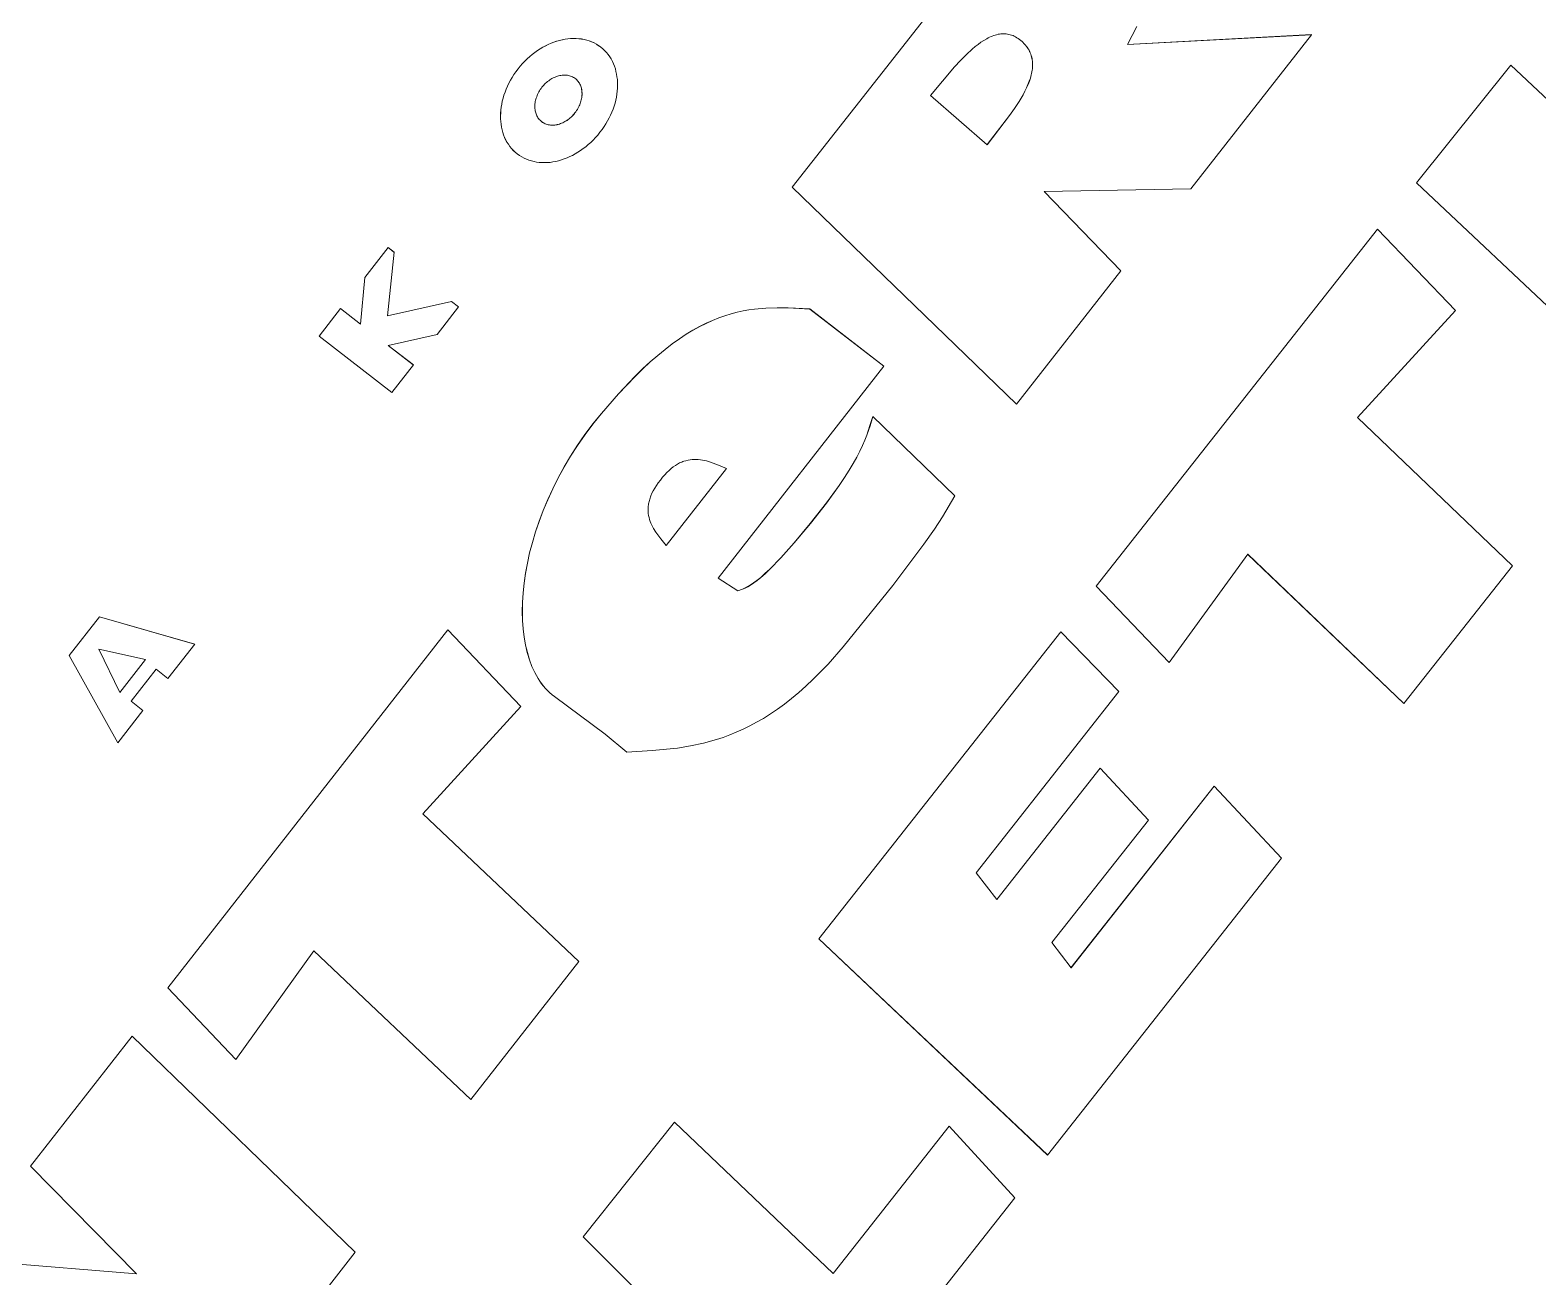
# Model space of a CAD drawing. Header units: millimetres. Extents: x -229914 to 856942, y -268655 to 87212.
# Drawn here: x -134822.1 to -134687.6, y 19957.9 to 20069.2 of the extents above; entities that cross this region are included whole.
import ezdxf

# ---------------------------------------------------------------- set-up
doc = ezdxf.new("R2010")
doc.units = ezdxf.units.MM

# ---------------------------------------------------------------- blocks, each defined once
blk = doc.blocks.new('Т912NEW')
at = {"color": 7, "linetype": 'Continuous', "lineweight": 15}
for p, q in [((4442.36, 931.59), (4442.43, 945.06)), ((4442.37, 931.59), (4442.43, 945.06)), ((4442.43, 945.06), (4442.43, 945.06)), ((4470.07, 942.76), (4442.43, 945.06)), ((4426.79, 936.1), (4414.51, 925.19)), ((4426.8, 936.1), (4414.51, 925.18)), ((4426.8, 936.1), (4426.79, 936.1)), ((4426.95, 918.64), (4426.8, 936.1)), ((4442.36, 931.59), (4470.13, 929.3)), ((4442.37, 931.59), (4442.36, 931.59)), ((4442.37, 931.59), (4470.13, 929.3)), ((4414.51, 925.18), (4414.16, 926.96)), ((4442.42, 885.64), (4442.21, 926.2)), ((4442.22, 926.2), (4442.21, 926.2)), ((4442.43, 885.64), (4442.22, 926.2)), ((4442.22, 926.2), (4452.18, 924.86)), ((4399.02, 896.6), (4398.85, 924.96)), ((4399.03, 896.6), (4398.85, 924.96)), ((4452.18, 924.86), (4451.28, 911.94)), ((4405.25, 919.04), (4405.16, 918.97)), ((4405.35, 919.12), (4405.25, 919.04)), ((4405.45, 919.18), (4405.35, 919.12)), ((4405.56, 919.25), (4405.45, 919.18)), ((4405.67, 919.3), (4405.56, 919.25)), ((4405.78, 919.35), (4405.67, 919.3)), ((4405.89, 919.4), (4405.78, 919.35)), ((4406.02, 919.44), (4405.89, 919.4)), ((4406.14, 919.47), (4406.02, 919.44)), ((4406.27, 919.5), (4406.14, 919.47)), ((4406.4, 919.51), (4406.27, 919.5)), ((4406.54, 919.53), (4406.4, 919.51)), ((4406.69, 919.54), (4406.54, 919.53)), ((4406.98, 919.53), (4406.68, 919.54)), ((4406.99, 919.53), (4406.69, 919.54)), ((4407.28, 919.49), (4406.98, 919.53)), ((4406.99, 919.53), (4406.98, 919.53)), ((4407.29, 919.49), (4406.99, 919.53)), ((4407.42, 919.47), (4407.28, 919.49)), ((4407.29, 919.49), (4407.28, 919.49)), ((4407.43, 919.47), (4407.29, 919.49)), ((4407.56, 919.44), (4407.42, 919.47)), ((4407.43, 919.47), (4407.42, 919.47)), ((4407.57, 919.44), (4407.43, 919.47)), ((4407.69, 919.4), (4407.56, 919.44)), ((4407.57, 919.44), (4407.56, 919.44)), ((4407.7, 919.4), (4407.57, 919.44)), ((4407.82, 919.36), (4407.69, 919.4)), ((4407.7, 919.4), (4407.69, 919.4)), ((4407.83, 919.36), (4407.7, 919.4)), ((4407.95, 919.31), (4407.82, 919.36)), ((4407.83, 919.36), (4407.82, 919.36)), ((4407.96, 919.31), (4407.83, 919.36)), ((4408.07, 919.25), (4407.95, 919.31)), ((4407.96, 919.31), (4407.95, 919.31)), ((4408.08, 919.25), (4407.96, 919.31)), ((4408.19, 919.19), (4408.07, 919.25)), ((4408.08, 919.25), (4408.07, 919.25)), ((4408.19, 919.19), (4408.08, 919.25)), ((4408.3, 919.13), (4408.19, 919.19)), ((4408.3, 919.13), (4408.19, 919.19)), ((4408.19, 919.19), (4408.19, 919.19)), ((4408.41, 919.06), (4408.3, 919.13)), ((4408.41, 919.06), (4408.3, 919.13)), ((4408.3, 919.13), (4408.3, 919.13)), ((4408.52, 918.98), (4408.41, 919.06)), ((4408.51, 918.98), (4408.41, 919.06)), ((4408.41, 919.06), (4408.41, 919.06)), ((4404.36, 917.77), (4404.25, 917.49)), ((4404.41, 917.9), (4404.36, 917.77)), ((4404.47, 918.03), (4404.41, 917.9)), ((4404.54, 918.15), (4404.47, 918.03)), ((4404.6, 918.26), (4404.54, 918.15)), ((4404.67, 918.38), (4404.6, 918.26)), ((4404.75, 918.49), (4404.67, 918.38)), ((4404.82, 918.59), (4404.75, 918.49)), ((4404.9, 918.7), (4404.82, 918.59)), ((4404.98, 918.79), (4404.9, 918.7)), ((4405.07, 918.88), (4404.98, 918.79)), ((4405.16, 918.97), (4405.07, 918.88)), ((4408.61, 918.9), (4408.51, 918.98)), ((4408.52, 918.98), (4408.51, 918.98)), ((4408.62, 918.9), (4408.52, 918.98)), ((4408.71, 918.82), (4408.61, 918.9)), ((4408.62, 918.9), (4408.61, 918.9)), ((4408.71, 918.82), (4408.62, 918.9)), ((4408.8, 918.73), (4408.71, 918.82)), ((4408.8, 918.73), (4408.71, 918.82)), ((4408.71, 918.82), (4408.71, 918.82)), ((4408.89, 918.63), (4408.8, 918.73)), ((4408.89, 918.63), (4408.8, 918.73)), ((4408.8, 918.73), (4408.8, 918.73)), ((4408.98, 918.53), (4408.89, 918.63)), ((4408.97, 918.53), (4408.89, 918.63)), ((4408.89, 918.63), (4408.89, 918.63)), ((4409.05, 918.43), (4408.97, 918.53)), ((4408.98, 918.53), (4408.97, 918.53)), ((4409.06, 918.43), (4408.98, 918.53)), ((4409.13, 918.32), (4409.05, 918.43)), ((4409.06, 918.43), (4409.05, 918.43)), ((4409.14, 918.32), (4409.06, 918.43)), ((4409.21, 918.21), (4409.13, 918.32)), ((4409.14, 918.32), (4409.13, 918.32)), ((4409.21, 918.21), (4409.14, 918.32)), ((4409.28, 918.09), (4409.21, 918.21)), ((4409.28, 918.09), (4409.21, 918.21)), ((4409.21, 918.21), (4409.21, 918.21)), ((4409.35, 917.97), (4409.28, 918.09)), ((4409.35, 917.97), (4409.28, 918.09)), ((4409.28, 918.09), (4409.28, 918.09)), ((4409.42, 917.84), (4409.35, 917.97)), ((4409.41, 917.84), (4409.35, 917.97)), ((4409.35, 917.97), (4409.35, 917.97)), ((4409.47, 917.71), (4409.41, 917.84)), ((4409.42, 917.84), (4409.41, 917.84)), ((4409.48, 917.71), (4409.42, 917.84)), ((4409.59, 917.44), (4409.47, 917.71)), ((4409.48, 917.71), (4409.47, 917.71)), ((4409.59, 917.44), (4409.48, 917.71)), ((4416.87, 910.3), (4426.95, 918.64)), ((4403.99, 916.57), (4403.92, 916.24)), ((4404.07, 916.89), (4403.99, 916.57)), ((4404.15, 917.2), (4404.07, 916.89)), ((4404.25, 917.49), (4404.15, 917.2)), ((4409.7, 917.16), (4409.59, 917.44)), ((4409.69, 917.16), (4409.59, 917.44)), ((4409.59, 917.44), (4409.59, 917.44)), ((4409.78, 916.86), (4409.69, 917.16)), ((4409.7, 917.16), (4409.69, 917.16)), ((4409.79, 916.86), (4409.7, 917.16)), ((4409.87, 916.54), (4409.78, 916.86)), ((4409.79, 916.86), (4409.78, 916.86)), ((4409.87, 916.54), (4409.79, 916.86)), ((4409.94, 916.22), (4409.87, 916.54)), ((4409.94, 916.22), (4409.87, 916.54)), ((4409.87, 916.54), (4409.87, 916.54)), ((4403.82, 915.53), (4403.73, 914.79)), ((4403.92, 916.24), (4403.82, 915.53)), ((4410.01, 915.88), (4409.94, 916.22)), ((4410, 915.88), (4409.94, 916.22)), ((4409.94, 916.22), (4409.94, 916.22)), ((4410.1, 915.18), (4410, 915.88)), ((4410.01, 915.88), (4410, 915.88)), ((4410.11, 915.18), (4410.01, 915.88)), ((4410.17, 914.44), (4410.1, 915.18)), ((4410.11, 915.18), (4410.1, 915.18)), ((4410.18, 914.44), (4410.11, 915.18)), ((4403.59, 910.68), (4403.68, 914.01)), ((4403.73, 914.79), (4403.68, 914.01)), ((4410.22, 913.67), (4410.17, 914.44)), ((4410.18, 914.44), (4410.17, 914.44)), ((4410.23, 913.67), (4410.18, 914.44)), ((4410.27, 910.4), (4410.22, 913.67)), ((4410.23, 913.67), (4410.22, 913.67)), ((4410.28, 910.39), (4410.23, 913.67)), ((4451.28, 911.94), (4470.36, 910.19)), ((4403.59, 910.68), (4410.28, 910.39)), ((4426.62, 909.02), (4416.87, 910.3)), ((4470.36, 910.19), (4470.44, 894.55)), ((4426.75, 893.92), (4426.62, 909.02)), ((4399.02, 896.6), (4426.74, 893.92)), ((4399.03, 896.6), (4399.02, 896.6)), ((4399.03, 896.6), (4426.75, 893.92)), ((4470.44, 894.55), (4451.22, 896.3)), ((4451.77, 884.38), (4451.22, 896.3)), ((4470.44, 894.55), (4451.22, 896.29)), ((4375.49, 894.8), (4375.3, 894.64)), ((4375.5, 894.8), (4375.31, 894.64)), ((4375.68, 894.95), (4375.49, 894.8)), ((4375.5, 894.8), (4375.49, 894.8)), ((4375.69, 894.95), (4375.5, 894.8)), ((4375.88, 895.09), (4375.68, 894.95)), ((4375.69, 894.95), (4375.68, 894.95)), ((4375.89, 895.09), (4375.69, 894.95)), ((4376.08, 895.22), (4375.88, 895.09)), ((4375.89, 895.09), (4375.88, 895.09)), ((4376.09, 895.22), (4375.89, 895.09)), ((4376.29, 895.32), (4376.08, 895.22)), ((4376.09, 895.22), (4376.08, 895.22)), ((4376.3, 895.32), (4376.09, 895.22)), ((4376.51, 895.42), (4376.29, 895.32)), ((4376.3, 895.32), (4376.29, 895.32)), ((4376.51, 895.42), (4376.3, 895.32)), ((4376.73, 895.51), (4376.51, 895.42)), ((4376.73, 895.51), (4376.51, 895.42)), ((4376.51, 895.42), (4376.51, 895.42)), ((4376.95, 895.58), (4376.73, 895.51)), ((4376.96, 895.58), (4376.73, 895.51)), ((4376.73, 895.51), (4376.73, 895.51)), ((4377.18, 895.64), (4376.95, 895.58)), ((4376.96, 895.58), (4376.95, 895.58)), ((4377.18, 895.64), (4376.96, 895.58)), ((4377.41, 895.68), (4377.18, 895.64)), ((4377.41, 895.68), (4377.18, 895.64)), ((4377.18, 895.64), (4377.18, 895.64)), ((4377.64, 895.7), (4377.41, 895.68)), ((4377.65, 895.7), (4377.41, 895.68)), ((4377.41, 895.68), (4377.41, 895.68)), ((4377.88, 895.71), (4377.64, 895.7)), ((4377.65, 895.7), (4377.64, 895.7)), ((4377.89, 895.71), (4377.65, 895.7)), ((4377.89, 895.71), (4377.88, 895.71)), ((4377.89, 895.71), (4378.12, 895.71)), ((4378.36, 895.69), (4378.12, 895.71)), ((4378.59, 895.66), (4378.36, 895.69)), ((4378.82, 895.61), (4378.59, 895.66)), ((4379.04, 895.54), (4378.82, 895.61)), ((4379.26, 895.47), (4379.04, 895.54)), ((4379.48, 895.37), (4379.26, 895.47)), ((4379.69, 895.26), (4379.48, 895.37)), ((4379.9, 895.15), (4379.69, 895.26)), ((4380.1, 895.02), (4379.9, 895.15)), ((4380.29, 894.87), (4380.1, 895.02)), ((4380.48, 894.72), (4380.29, 894.87)), ((4374.33, 893.46), (4374.2, 893.23)), ((4374.34, 893.46), (4374.2, 893.23)), ((4374.47, 893.68), (4374.33, 893.46)), ((4374.34, 893.46), (4374.33, 893.46)), ((4374.48, 893.68), (4374.34, 893.46)), ((4374.63, 893.9), (4374.47, 893.68)), ((4374.48, 893.68), (4374.47, 893.68)), ((4374.63, 893.9), (4374.48, 893.68)), ((4374.78, 894.1), (4374.63, 893.9)), ((4374.79, 894.1), (4374.63, 893.9)), ((4374.63, 893.9), (4374.63, 893.9)), ((4374.95, 894.29), (4374.78, 894.1)), ((4374.79, 894.1), (4374.78, 894.1)), ((4374.96, 894.29), (4374.79, 894.1)), ((4375.12, 894.47), (4374.95, 894.29)), ((4374.96, 894.29), (4374.95, 894.29)), ((4375.13, 894.47), (4374.96, 894.29)), ((4375.3, 894.64), (4375.12, 894.47)), ((4375.13, 894.47), (4375.12, 894.47)), ((4375.31, 894.64), (4375.13, 894.47)), ((4375.31, 894.64), (4375.3, 894.64)), ((4380.66, 894.55), (4380.48, 894.72)), ((4380.84, 894.38), (4380.66, 894.55)), ((4381.01, 894.19), (4380.84, 894.38)), ((4381.17, 893.99), (4381.01, 894.19)), ((4381.33, 893.78), (4381.17, 893.99)), ((4381.47, 893.57), (4381.33, 893.78)), ((4381.61, 893.34), (4381.47, 893.57)), ((4426.75, 893.92), (4426.74, 893.92)), ((4470.44, 894.55), (4470.44, 894.55)), ((4373.74, 892.23), (4373.65, 891.96)), ((4373.75, 892.23), (4373.66, 891.96)), ((4373.84, 892.49), (4373.74, 892.23)), ((4373.75, 892.23), (4373.74, 892.23)), ((4373.85, 892.49), (4373.75, 892.23)), ((4373.95, 892.75), (4373.84, 892.49)), ((4373.85, 892.49), (4373.84, 892.49)), ((4373.96, 892.75), (4373.85, 892.49)), ((4374.07, 892.99), (4373.95, 892.75)), ((4373.96, 892.75), (4373.95, 892.75)), ((4374.07, 892.99), (4373.96, 892.75)), ((4374.2, 893.23), (4374.07, 892.99)), ((4374.2, 893.23), (4374.07, 892.99)), ((4374.07, 892.99), (4374.07, 892.99)), ((4374.2, 893.23), (4374.2, 893.23)), ((4377.75, 892.1), (4377.66, 892.09)), ((4377.94, 892.11), (4377.75, 892.1)), ((4378.04, 892.1), (4377.94, 892.11)), ((4378.03, 892.1), (4377.94, 892.11)), ((4378.13, 892.09), (4378.03, 892.1)), ((4378.04, 892.1), (4378.03, 892.1)), ((4378.13, 892.09), (4378.04, 892.1)), ((4381.75, 893.1), (4381.61, 893.34)), ((4381.87, 892.86), (4381.75, 893.1)), ((4381.98, 892.61), (4381.87, 892.86)), ((4382.09, 892.35), (4381.98, 892.61)), ((4382.18, 892.08), (4382.09, 892.35)), ((4373.39, 890.82), (4373.35, 890.52)), ((4373.4, 890.82), (4373.36, 890.52)), ((4373.44, 891.11), (4373.39, 890.82)), ((4373.4, 890.82), (4373.39, 890.82)), ((4373.45, 891.11), (4373.4, 890.82)), ((4373.5, 891.4), (4373.44, 891.11)), ((4373.45, 891.11), (4373.44, 891.11)), ((4373.51, 891.4), (4373.45, 891.11)), ((4373.57, 891.68), (4373.5, 891.4)), ((4373.51, 891.4), (4373.5, 891.4)), ((4373.58, 891.68), (4373.51, 891.4)), ((4373.65, 891.96), (4373.57, 891.68)), ((4373.58, 891.68), (4373.57, 891.68)), ((4373.66, 891.96), (4373.58, 891.68)), ((4373.66, 891.96), (4373.65, 891.96)), ((4376.22, 890.81), (4376.18, 890.7)), ((4376.26, 890.91), (4376.22, 890.81)), ((4376.31, 891.01), (4376.26, 890.91)), ((4376.36, 891.1), (4376.31, 891.01)), ((4376.42, 891.2), (4376.36, 891.1)), ((4376.47, 891.29), (4376.42, 891.2)), ((4376.53, 891.37), (4376.47, 891.29)), ((4376.6, 891.46), (4376.53, 891.37)), ((4376.67, 891.53), (4376.6, 891.46)), ((4376.74, 891.61), (4376.67, 891.53)), ((4376.81, 891.68), (4376.74, 891.61)), ((4376.88, 891.74), (4376.81, 891.68)), ((4376.96, 891.8), (4376.88, 891.74)), ((4377.04, 891.86), (4376.96, 891.8)), ((4377.12, 891.91), (4377.04, 891.86)), ((4377.21, 891.95), (4377.12, 891.91)), ((4377.29, 891.99), (4377.21, 891.95)), ((4377.38, 892.02), (4377.29, 891.99)), ((4377.47, 892.05), (4377.38, 892.02)), ((4377.56, 892.08), (4377.47, 892.05)), ((4377.66, 892.09), (4377.56, 892.08)), ((4378.22, 892.07), (4378.13, 892.09)), ((4378.22, 892.07), (4378.13, 892.09)), ((4378.13, 892.09), (4378.13, 892.09)), ((4378.32, 892.04), (4378.22, 892.07)), ((4378.31, 892.04), (4378.22, 892.07)), ((4378.22, 892.07), (4378.22, 892.07)), ((4378.4, 892.01), (4378.31, 892.04)), ((4378.32, 892.04), (4378.31, 892.04)), ((4378.4, 892.01), (4378.32, 892.04)), ((4378.49, 891.97), (4378.4, 892.01)), ((4378.48, 891.97), (4378.4, 892.01)), ((4378.4, 892.01), (4378.4, 892.01)), ((4378.57, 891.93), (4378.48, 891.97)), ((4378.49, 891.97), (4378.48, 891.97)), ((4378.58, 891.93), (4378.49, 891.97)), ((4378.65, 891.88), (4378.57, 891.93)), ((4378.58, 891.93), (4378.57, 891.93)), ((4378.66, 891.88), (4378.58, 891.93)), ((4378.73, 891.82), (4378.65, 891.88)), ((4378.66, 891.88), (4378.65, 891.88)), ((4378.74, 891.82), (4378.66, 891.88)), ((4378.81, 891.77), (4378.73, 891.82)), ((4378.74, 891.82), (4378.73, 891.82)), ((4378.82, 891.77), (4378.74, 891.82)), ((4378.89, 891.71), (4378.81, 891.77)), ((4378.82, 891.77), (4378.81, 891.77)), ((4378.9, 891.71), (4378.82, 891.77)), ((4378.96, 891.64), (4378.89, 891.71)), ((4378.9, 891.71), (4378.89, 891.71)), ((4378.97, 891.64), (4378.9, 891.71)), ((4379.03, 891.57), (4378.96, 891.64)), ((4378.97, 891.64), (4378.96, 891.64)), ((4379.04, 891.57), (4378.97, 891.64)), ((4379.1, 891.49), (4379.03, 891.57)), ((4379.04, 891.57), (4379.03, 891.57)), ((4379.11, 891.49), (4379.04, 891.57)), ((4379.17, 891.41), (4379.1, 891.49)), ((4379.11, 891.49), (4379.1, 891.49)), ((4379.17, 891.41), (4379.11, 891.49)), ((4379.24, 891.33), (4379.17, 891.41)), ((4379.23, 891.33), (4379.17, 891.41)), ((4379.17, 891.41), (4379.17, 891.41)), ((4379.29, 891.24), (4379.23, 891.33)), ((4379.24, 891.33), (4379.23, 891.33)), ((4379.3, 891.24), (4379.24, 891.33)), ((4379.35, 891.15), (4379.29, 891.24)), ((4379.3, 891.24), (4379.29, 891.24)), ((4379.35, 891.15), (4379.3, 891.24)), ((4379.41, 891.05), (4379.35, 891.15)), ((4379.4, 891.05), (4379.35, 891.15)), ((4379.35, 891.15), (4379.35, 891.15)), ((4379.45, 890.96), (4379.4, 891.05)), ((4379.41, 891.05), (4379.4, 891.05)), ((4379.45, 890.96), (4379.41, 891.05)), ((4379.5, 890.85), (4379.45, 890.96)), ((4379.49, 890.85), (4379.45, 890.96)), ((4379.45, 890.96), (4379.45, 890.96)), ((4379.54, 890.75), (4379.49, 890.85)), ((4379.5, 890.85), (4379.49, 890.85)), ((4379.54, 890.75), (4379.5, 890.85)), ((4382.27, 891.81), (4382.18, 892.08)), ((4382.34, 891.53), (4382.27, 891.81)), ((4382.41, 891.25), (4382.34, 891.53)), ((4382.46, 890.95), (4382.41, 891.25)), ((4382.5, 890.65), (4382.46, 890.95)), ((4373.33, 890.22), (4373.31, 889.91)), ((4373.31, 889.91), (4373.31, 889.6)), ((4373.32, 889.91), (4373.31, 889.6)), ((4373.32, 889.91), (4373.31, 889.91)), ((4373.31, 889.6), (4373.32, 889.29)), ((4373.31, 889.6), (4373.32, 889.29)), ((4373.31, 889.6), (4373.31, 889.6)), ((4373.33, 890.22), (4373.32, 889.91)), ((4373.35, 890.52), (4373.33, 890.22)), ((4373.36, 890.52), (4373.33, 890.22)), ((4373.33, 890.22), (4373.33, 890.22)), ((4373.36, 890.52), (4373.35, 890.52)), ((4376.01, 889.89), (4376, 889.77)), ((4376, 889.77), (4376, 889.64)), ((4376, 889.64), (4376.01, 889.52)), ((4376.02, 890.01), (4376.01, 889.89)), ((4376.01, 889.52), (4376.01, 889.39)), ((4376.04, 890.13), (4376.02, 890.01)), ((4376.06, 890.25), (4376.04, 890.13)), ((4376.08, 890.37), (4376.06, 890.25)), ((4376.11, 890.48), (4376.08, 890.37)), ((4376.14, 890.59), (4376.11, 890.48)), ((4376.18, 890.7), (4376.14, 890.59)), ((4379.58, 890.64), (4379.54, 890.75)), ((4379.57, 890.64), (4379.54, 890.75)), ((4379.54, 890.75), (4379.54, 890.75)), ((4379.61, 890.53), (4379.57, 890.64)), ((4379.58, 890.64), (4379.57, 890.64)), ((4379.62, 890.53), (4379.58, 890.64)), ((4379.64, 890.42), (4379.61, 890.53)), ((4379.62, 890.53), (4379.61, 890.53)), ((4379.65, 890.42), (4379.62, 890.53)), ((4379.67, 890.3), (4379.64, 890.42)), ((4379.65, 890.42), (4379.64, 890.42)), ((4379.67, 890.3), (4379.65, 890.42)), ((4379.69, 890.18), (4379.67, 890.3)), ((4379.69, 890.18), (4379.67, 890.3)), ((4379.67, 890.3), (4379.67, 890.3)), ((4379.71, 890.07), (4379.69, 890.18)), ((4379.71, 890.07), (4379.69, 890.18)), ((4379.69, 890.18), (4379.69, 890.18)), ((4379.72, 889.94), (4379.71, 890.07)), ((4379.72, 889.94), (4379.71, 890.07)), ((4379.71, 890.07), (4379.71, 890.07)), ((4379.71, 889.32), (4379.72, 889.45)), ((4379.73, 889.82), (4379.72, 889.94)), ((4379.73, 889.82), (4379.72, 889.94)), ((4379.72, 889.94), (4379.72, 889.94)), ((4379.72, 889.45), (4379.73, 889.57)), ((4379.72, 889.32), (4379.73, 889.45)), ((4379.73, 889.45), (4379.72, 889.45)), ((4379.74, 889.69), (4379.73, 889.82)), ((4379.73, 889.69), (4379.73, 889.82)), ((4379.73, 889.82), (4379.73, 889.82)), ((4379.73, 889.57), (4379.73, 889.69)), ((4379.74, 889.69), (4379.73, 889.69)), ((4379.73, 889.45), (4379.74, 889.57)), ((4379.74, 889.57), (4379.73, 889.57)), ((4379.74, 889.57), (4379.74, 889.69)), ((4382.54, 890.36), (4382.5, 890.65)), ((4382.56, 890.04), (4382.54, 890.36)), ((4382.55, 889.12), (4382.56, 889.42)), ((4382.56, 889.73), (4382.56, 890.04)), ((4382.56, 889.42), (4382.56, 889.73)), ((4373.32, 889.29), (4373.34, 888.98)), ((4373.32, 889.29), (4373.34, 888.98)), ((4373.32, 889.29), (4373.32, 889.29)), ((4373.34, 888.98), (4373.37, 888.68)), ((4373.34, 888.98), (4373.37, 888.68)), ((4373.34, 888.98), (4373.34, 888.98)), ((4373.37, 888.68), (4373.41, 888.39)), ((4373.37, 888.68), (4373.42, 888.39)), ((4373.37, 888.68), (4373.37, 888.68)), ((4373.41, 888.39), (4373.47, 888.09)), ((4373.42, 888.39), (4373.41, 888.39)), ((4373.42, 888.39), (4373.47, 888.09)), ((4373.47, 888.09), (4373.53, 887.81)), ((4373.47, 888.09), (4373.54, 887.81)), ((4373.47, 888.09), (4373.47, 888.09)), ((4376.01, 889.39), (4376.03, 889.27)), ((4376.03, 889.27), (4376.05, 889.15)), ((4376.05, 889.15), (4376.07, 889.03)), ((4376.07, 889.03), (4376.09, 888.91)), ((4376.09, 888.91), (4376.12, 888.8)), ((4376.12, 888.8), (4376.16, 888.7)), ((4376.16, 888.7), (4376.2, 888.58)), ((4376.2, 888.58), (4376.24, 888.48)), ((4376.24, 888.48), (4376.28, 888.38)), ((4376.28, 888.38), (4376.33, 888.28)), ((4376.33, 888.28), (4376.39, 888.19)), ((4376.39, 888.19), (4376.44, 888.09)), ((4376.44, 888.09), (4376.5, 888.01)), ((4379.26, 888.05), (4379.32, 888.14)), ((4379.27, 888.05), (4379.32, 888.14)), ((4379.32, 888.14), (4379.38, 888.23)), ((4379.32, 888.14), (4379.37, 888.23)), ((4379.32, 888.14), (4379.32, 888.14)), ((4379.37, 888.23), (4379.42, 888.33)), ((4379.38, 888.23), (4379.37, 888.23)), ((4379.38, 888.23), (4379.43, 888.33)), ((4379.42, 888.33), (4379.47, 888.43)), ((4379.43, 888.33), (4379.42, 888.33)), ((4379.43, 888.33), (4379.48, 888.43)), ((4379.47, 888.43), (4379.51, 888.53)), ((4379.48, 888.43), (4379.47, 888.43)), ((4379.48, 888.43), (4379.52, 888.53)), ((4379.51, 888.53), (4379.56, 888.64)), ((4379.52, 888.53), (4379.51, 888.53)), ((4379.52, 888.53), (4379.56, 888.64)), ((4379.56, 888.64), (4379.6, 888.74)), ((4379.56, 888.64), (4379.59, 888.74)), ((4379.56, 888.64), (4379.56, 888.64)), ((4379.59, 888.74), (4379.62, 888.85)), ((4379.6, 888.74), (4379.59, 888.74)), ((4379.6, 888.74), (4379.63, 888.85)), ((4379.62, 888.85), (4379.65, 888.97)), ((4379.63, 888.85), (4379.62, 888.85)), ((4379.63, 888.85), (4379.66, 888.97)), ((4379.65, 888.97), (4379.68, 889.09)), ((4379.66, 888.97), (4379.65, 888.97)), ((4379.66, 888.97), (4379.68, 889.09)), ((4379.68, 889.09), (4379.7, 889.2)), ((4379.68, 889.09), (4379.7, 889.2)), ((4379.68, 889.09), (4379.68, 889.09)), ((4379.7, 889.2), (4379.72, 889.32)), ((4379.7, 889.2), (4379.71, 889.32)), ((4379.7, 889.2), (4379.7, 889.2)), ((4379.72, 889.32), (4379.71, 889.32)), ((4382.37, 887.93), (4382.43, 888.22)), ((4382.43, 888.22), (4382.48, 888.52)), ((4382.48, 888.52), (4382.52, 888.82)), ((4382.52, 888.82), (4382.55, 889.12)), ((4407.02, 889.06), (4405.44, 887.94)), ((4407.03, 889.06), (4405.45, 887.94)), ((4415.37, 889.18), (4407.02, 889.06)), ((4407.03, 889.06), (4407.02, 889.06)), ((4415.38, 889.18), (4407.03, 889.06)), ((4415.38, 889.18), (4415.37, 889.18)), ((4415.59, 865.17), (4415.38, 889.18)), ((4373.53, 887.81), (4373.61, 887.53)), ((4373.54, 887.81), (4373.53, 887.81)), ((4373.54, 887.81), (4373.61, 887.53)), ((4373.61, 887.53), (4373.69, 887.26)), ((4373.61, 887.53), (4373.7, 887.26)), ((4373.61, 887.53), (4373.61, 887.53)), ((4373.69, 887.26), (4373.79, 886.99)), ((4373.7, 887.26), (4373.69, 887.26)), ((4373.7, 887.26), (4373.79, 886.99)), ((4373.79, 886.99), (4373.89, 886.73)), ((4373.79, 886.99), (4373.9, 886.73)), ((4373.79, 886.99), (4373.79, 886.99)), ((4373.89, 886.73), (4374, 886.47)), ((4373.9, 886.73), (4373.89, 886.73)), ((4373.9, 886.73), (4374.01, 886.47)), ((4376.5, 888.01), (4376.56, 887.92)), ((4376.56, 887.92), (4376.63, 887.84)), ((4376.63, 887.84), (4376.7, 887.77)), ((4376.7, 887.77), (4376.77, 887.7)), ((4376.77, 887.7), (4376.84, 887.63)), ((4376.84, 887.63), (4376.92, 887.57)), ((4376.92, 887.57), (4377, 887.51)), ((4377, 887.51), (4377.08, 887.46)), ((4377.08, 887.46), (4377.16, 887.41)), ((4377.16, 887.41), (4377.25, 887.37)), ((4377.25, 887.37), (4377.33, 887.33)), ((4377.33, 887.33), (4377.42, 887.3)), ((4377.42, 887.3), (4377.51, 887.27)), ((4377.51, 887.27), (4377.61, 887.25)), ((4377.61, 887.25), (4377.7, 887.24)), ((4377.7, 887.24), (4377.79, 887.23)), ((4377.79, 887.23), (4377.89, 887.23)), ((4377.89, 887.23), (4377.99, 887.23)), ((4377.89, 887.23), (4377.98, 887.23)), ((4377.98, 887.23), (4378.08, 887.24)), ((4377.99, 887.23), (4377.98, 887.23)), ((4377.99, 887.23), (4378.08, 887.24)), ((4378.08, 887.24), (4378.17, 887.26)), ((4378.08, 887.24), (4378.17, 887.26)), ((4378.08, 887.24), (4378.08, 887.24)), ((4378.17, 887.26), (4378.27, 887.28)), ((4378.17, 887.26), (4378.26, 887.28)), ((4378.17, 887.26), (4378.17, 887.26)), ((4378.26, 887.28), (4378.35, 887.31)), ((4378.27, 887.28), (4378.26, 887.28)), ((4378.27, 887.28), (4378.36, 887.31)), ((4378.35, 887.31), (4378.44, 887.35)), ((4378.36, 887.31), (4378.35, 887.31)), ((4378.36, 887.31), (4378.44, 887.35)), ((4378.44, 887.35), (4378.53, 887.38)), ((4378.44, 887.35), (4378.52, 887.38)), ((4378.44, 887.35), (4378.44, 887.35)), ((4378.52, 887.38), (4378.61, 887.43)), ((4378.53, 887.38), (4378.52, 887.38)), ((4378.53, 887.38), (4378.62, 887.43)), ((4378.61, 887.43), (4378.69, 887.48)), ((4378.62, 887.43), (4378.61, 887.43)), ((4378.62, 887.43), (4378.7, 887.48)), ((4378.69, 887.48), (4378.77, 887.54)), ((4378.7, 887.48), (4378.69, 887.48)), ((4378.7, 887.48), (4378.78, 887.54)), ((4378.77, 887.54), (4378.85, 887.6)), ((4378.78, 887.54), (4378.77, 887.54)), ((4378.78, 887.54), (4378.86, 887.6)), ((4378.85, 887.6), (4378.92, 887.66)), ((4378.86, 887.6), (4378.85, 887.6)), ((4378.86, 887.6), (4378.93, 887.66)), ((4378.92, 887.66), (4379, 887.73)), ((4378.93, 887.66), (4378.92, 887.66)), ((4378.93, 887.66), (4379, 887.73)), ((4379, 887.73), (4379.07, 887.8)), ((4379, 887.73), (4379.07, 887.8)), ((4379, 887.73), (4379, 887.73)), ((4379.07, 887.8), (4379.14, 887.88)), ((4379.07, 887.8), (4379.13, 887.88)), ((4379.07, 887.8), (4379.07, 887.8)), ((4379.13, 887.88), (4379.2, 887.96)), ((4379.14, 887.88), (4379.13, 887.88)), ((4379.14, 887.88), (4379.2, 887.96)), ((4379.2, 887.96), (4379.27, 888.05)), ((4379.2, 887.96), (4379.26, 888.05)), ((4379.2, 887.96), (4379.2, 887.96)), ((4379.27, 888.05), (4379.26, 888.05)), ((4381.92, 886.59), (4382.03, 886.85)), ((4382.03, 886.85), (4382.13, 887.11)), ((4382.13, 887.11), (4382.22, 887.38)), ((4382.22, 887.38), (4382.3, 887.66)), ((4382.3, 887.66), (4382.37, 887.93)), ((4404.67, 887.33), (4403.91, 886.69)), ((4404.67, 887.33), (4403.92, 886.69)), ((4405.44, 887.94), (4404.67, 887.33)), ((4405.45, 887.94), (4404.67, 887.33)), ((4404.67, 887.33), (4404.67, 887.33)), ((4405.45, 887.94), (4405.44, 887.94)), ((4374, 886.47), (4374.13, 886.24)), ((4374.01, 886.47), (4374, 886.47)), ((4374.01, 886.47), (4374.13, 886.24)), ((4374.13, 886.24), (4374.26, 886)), ((4374.13, 886.24), (4374.26, 886)), ((4374.13, 886.24), (4374.13, 886.24)), ((4374.26, 886), (4374.4, 885.77)), ((4374.26, 886), (4374.4, 885.77)), ((4374.26, 886), (4374.26, 886)), ((4374.4, 885.77), (4374.54, 885.56)), ((4374.4, 885.77), (4374.55, 885.56)), ((4374.4, 885.77), (4374.4, 885.77)), ((4374.54, 885.56), (4374.7, 885.35)), ((4374.55, 885.56), (4374.54, 885.56)), ((4374.55, 885.56), (4374.71, 885.35)), ((4381.09, 885.24), (4381.25, 885.44)), ((4381.25, 885.44), (4381.4, 885.66)), ((4381.4, 885.66), (4381.54, 885.88)), ((4381.54, 885.88), (4381.68, 886.11)), ((4381.68, 886.11), (4381.8, 886.35)), ((4381.8, 886.35), (4381.92, 886.59)), ((4402.82, 885.61), (4402.47, 885.22)), ((4402.82, 885.61), (4402.47, 885.22)), ((4403.17, 885.99), (4402.82, 885.61)), ((4403.18, 885.99), (4402.82, 885.61)), ((4402.82, 885.61), (4402.82, 885.61)), ((4403.91, 886.69), (4403.17, 885.99)), ((4403.18, 885.99), (4403.17, 885.99)), ((4403.92, 886.69), (4403.18, 885.99)), ((4403.92, 886.69), (4403.91, 886.69)), ((4451.76, 884.38), (4442.42, 885.64)), ((4442.43, 885.64), (4442.42, 885.64)), ((4451.77, 884.38), (4442.43, 885.64)), ((4374.7, 885.35), (4374.86, 885.15)), ((4374.71, 885.35), (4374.7, 885.35)), ((4374.71, 885.35), (4374.87, 885.15)), ((4374.86, 885.15), (4375.03, 884.96)), ((4374.87, 885.15), (4374.86, 885.15)), ((4374.87, 885.15), (4375.04, 884.96)), ((4375.03, 884.96), (4375.21, 884.79)), ((4375.04, 884.96), (4375.03, 884.96)), ((4375.04, 884.96), (4375.21, 884.79)), ((4375.21, 884.79), (4375.39, 884.62)), ((4375.21, 884.79), (4375.4, 884.62)), ((4375.21, 884.79), (4375.21, 884.79)), ((4375.39, 884.62), (4375.58, 884.47)), ((4375.4, 884.62), (4375.39, 884.62)), ((4375.4, 884.62), (4375.59, 884.47)), ((4375.58, 884.47), (4375.78, 884.32)), ((4375.59, 884.47), (4375.58, 884.47)), ((4375.59, 884.47), (4375.78, 884.32)), ((4375.78, 884.32), (4375.98, 884.19)), ((4375.78, 884.32), (4375.98, 884.19)), ((4375.78, 884.32), (4375.78, 884.32)), ((4375.98, 884.19), (4376.18, 884.07)), ((4375.98, 884.19), (4376.19, 884.07)), ((4375.98, 884.19), (4375.98, 884.19)), ((4376.18, 884.07), (4376.39, 883.96)), ((4376.19, 884.07), (4376.18, 884.07)), ((4376.19, 884.07), (4376.4, 883.96)), ((4379.58, 884.02), (4379.79, 884.12)), ((4379.79, 884.12), (4379.99, 884.25)), ((4379.99, 884.25), (4380.19, 884.39)), ((4380.19, 884.39), (4380.38, 884.54)), ((4380.38, 884.54), (4380.57, 884.69)), ((4380.57, 884.69), (4380.75, 884.86)), ((4380.75, 884.86), (4380.92, 885.05)), ((4380.92, 885.05), (4381.09, 885.24)), ((4401.8, 884.35), (4401.48, 883.88)), ((4401.8, 884.35), (4401.48, 883.88)), ((4402.13, 884.8), (4401.8, 884.35)), ((4402.13, 884.8), (4401.8, 884.35)), ((4401.8, 884.35), (4401.8, 884.35)), ((4402.47, 885.22), (4402.13, 884.8)), ((4402.47, 885.22), (4402.13, 884.8)), ((4402.13, 884.8), (4402.13, 884.8)), ((4402.47, 885.22), (4402.47, 885.22)), ((4417.4, 885.06), (4417.71, 884.27)), ((4417.41, 885.06), (4417.4, 885.06)), ((4417.41, 885.06), (4417.72, 884.27)), ((4427.53, 884.08), (4417.41, 885.06)), ((4417.71, 884.27), (4418.01, 883.42)), ((4417.72, 884.27), (4417.71, 884.27)), ((4417.72, 884.27), (4418.02, 883.42)), ((4427.83, 881.94), (4427.53, 884.08)), ((4451.77, 884.38), (4451.76, 884.38)), ((4376.39, 883.96), (4376.61, 883.87)), ((4376.4, 883.96), (4376.39, 883.96)), ((4376.4, 883.96), (4376.61, 883.87)), ((4376.61, 883.87), (4376.83, 883.8)), ((4376.61, 883.87), (4376.83, 883.8)), ((4376.61, 883.87), (4376.61, 883.87)), ((4376.83, 883.8), (4377.05, 883.73)), ((4376.83, 883.8), (4377.06, 883.73)), ((4376.83, 883.8), (4376.83, 883.8)), ((4377.05, 883.73), (4377.28, 883.68)), ((4377.06, 883.73), (4377.05, 883.73)), ((4377.06, 883.73), (4377.29, 883.68)), ((4377.28, 883.68), (4377.51, 883.65)), ((4377.29, 883.68), (4377.28, 883.68)), ((4377.29, 883.68), (4377.52, 883.65)), ((4377.51, 883.65), (4377.75, 883.63)), ((4377.52, 883.65), (4377.51, 883.65)), ((4377.52, 883.65), (4377.75, 883.63)), ((4377.75, 883.63), (4377.99, 883.62)), ((4377.75, 883.63), (4377.99, 883.62)), ((4377.75, 883.63), (4377.75, 883.63)), ((4377.99, 883.62), (4378.23, 883.64)), ((4377.99, 883.62), (4377.99, 883.62)), ((4378.23, 883.64), (4378.46, 883.66)), ((4378.46, 883.66), (4378.7, 883.7)), ((4378.7, 883.7), (4378.92, 883.76)), ((4378.92, 883.76), (4379.15, 883.83)), ((4379.15, 883.83), (4379.36, 883.92)), ((4379.36, 883.92), (4379.58, 884.02)), ((4400.87, 882.86), (4400.58, 882.3)), ((4400.87, 882.86), (4400.59, 882.3)), ((4401.17, 883.39), (4400.87, 882.86)), ((4401.17, 883.39), (4400.87, 882.86)), ((4400.87, 882.86), (4400.87, 882.86)), ((4401.48, 883.88), (4401.17, 883.39)), ((4401.48, 883.88), (4401.17, 883.39)), ((4401.17, 883.39), (4401.17, 883.39)), ((4401.48, 883.88), (4401.48, 883.88)), ((4418.01, 883.42), (4418.15, 882.96)), ((4418.02, 883.42), (4418.01, 883.42)), ((4418.02, 883.42), (4418.16, 882.96)), ((4418.15, 882.96), (4418.29, 882.46)), ((4418.16, 882.96), (4418.15, 882.96)), ((4418.16, 882.96), (4418.29, 882.46)), ((4400.31, 881.71), (4400.05, 881.09)), ((4400.32, 881.71), (4400.06, 881.09)), ((4400.58, 882.3), (4400.31, 881.71)), ((4400.32, 881.71), (4400.31, 881.71)), ((4400.59, 882.3), (4400.32, 881.71)), ((4400.59, 882.3), (4400.58, 882.3)), ((4418.29, 882.46), (4418.41, 881.92)), ((4418.29, 882.46), (4418.42, 881.92)), ((4418.29, 882.46), (4418.29, 882.46)), ((4418.41, 881.92), (4418.53, 881.34)), ((4418.42, 881.92), (4418.41, 881.92)), ((4418.42, 881.92), (4418.54, 881.34)), ((4427.96, 880.62), (4427.83, 881.94)), ((4399.81, 880.43), (4399.58, 879.73)), ((4399.81, 880.43), (4399.58, 879.73)), ((4400.05, 881.09), (4399.81, 880.43)), ((4400.06, 881.09), (4399.81, 880.43)), ((4399.81, 880.43), (4399.81, 880.43)), ((4400.06, 881.09), (4400.05, 881.09)), ((4418.53, 881.34), (4418.64, 880.7)), ((4418.54, 881.34), (4418.53, 881.34)), ((4418.54, 881.34), (4418.65, 880.7)), ((4418.64, 880.7), (4418.74, 880)), ((4418.65, 880.7), (4418.64, 880.7)), ((4418.65, 880.7), (4418.74, 880)), ((4418.74, 880), (4418.82, 879.23)), ((4418.74, 880), (4418.83, 879.23)), ((4418.74, 880), (4418.74, 880)), ((4428.07, 878.99), (4427.96, 880.62)), ((4442.48, 880.49), (4442.66, 845.59)), ((4442.49, 880.49), (4442.48, 880.49)), ((4442.49, 880.49), (4442.67, 845.59)), ((4442.49, 880.49), (4449.87, 879.56)), ((4399.36, 878.98), (4399.17, 878.2)), ((4399.37, 878.98), (4399.17, 878.2)), ((4399.58, 879.73), (4399.36, 878.98)), ((4399.37, 878.98), (4399.36, 878.98)), ((4399.58, 879.73), (4399.37, 878.98)), ((4399.58, 879.73), (4399.58, 879.73)), ((4418.82, 879.23), (4418.89, 878.39)), ((4418.83, 879.23), (4418.82, 879.23)), ((4418.83, 879.23), (4418.89, 878.39)), ((4428.19, 874.39), (4428.07, 878.99)), ((4449.98, 858.94), (4449.87, 879.56)), ((4398.99, 877.37), (4398.82, 876.5)), ((4398.99, 877.37), (4398.83, 876.5)), ((4399.17, 878.2), (4398.99, 877.37)), ((4399.17, 878.2), (4398.99, 877.37)), ((4398.99, 877.37), (4398.99, 877.37)), ((4399.17, 878.2), (4399.17, 878.2)), ((4418.89, 878.39), (4418.97, 876.45)), ((4418.89, 878.39), (4418.98, 876.45)), ((4418.89, 878.39), (4418.89, 878.39)), ((4461.77, 878.24), (4461.87, 857.61)), ((4461.77, 878.24), (4461.88, 857.61)), ((4470.48, 876.96), (4461.77, 878.24)), ((4461.77, 878.24), (4461.77, 878.24)), ((4398.82, 876.5), (4398.68, 875.58)), ((4398.83, 876.5), (4398.69, 875.58)), ((4398.83, 876.5), (4398.82, 876.5)), ((4418.97, 876.45), (4418.98, 874.13)), ((4418.98, 876.45), (4418.97, 876.45)), ((4418.98, 876.45), (4418.99, 874.13)), ((4470.65, 843.23), (4470.48, 876.96)), ((4398.56, 874.61), (4398.38, 872.51)), ((4398.57, 874.61), (4398.38, 872.51)), ((4398.68, 875.58), (4398.56, 874.61)), ((4398.57, 874.61), (4398.56, 874.61)), ((4398.69, 875.58), (4398.57, 874.61)), ((4398.69, 875.58), (4398.68, 875.58)), ((4410.08, 873.32), (4409.33, 873.1)), ((4410.16, 864.57), (4410.08, 873.32)), ((4410.15, 864.57), (4410.08, 873.32)), ((4418.98, 874.13), (4418.93, 871.87)), ((4418.99, 874.13), (4418.93, 871.87)), ((4418.99, 874.13), (4418.98, 874.13)), ((4428.13, 867.35), (4428.19, 874.39)), ((4398.38, 872.51), (4398.28, 870.19)), ((4398.38, 872.51), (4398.29, 870.19)), ((4398.38, 872.51), (4398.38, 872.51)), ((4407.18, 872.02), (4407.05, 871.89)), ((4407.32, 872.14), (4407.18, 872.02)), ((4407.46, 872.25), (4407.32, 872.14)), ((4407.61, 872.36), (4407.46, 872.25)), ((4407.77, 872.46), (4407.61, 872.36)), ((4407.93, 872.55), (4407.77, 872.46)), ((4408.26, 872.72), (4407.93, 872.55)), ((4408.6, 872.86), (4408.26, 872.72)), ((4409.33, 873.1), (4408.6, 872.86)), ((4452.82, 873.16), (4452.9, 858.25)), ((4452.83, 873.16), (4452.82, 873.16)), ((4452.83, 873.16), (4452.9, 858.25)), ((4459.08, 872.21), (4452.83, 873.16)), ((4459.15, 858.3), (4459.08, 872.21)), ((4406.34, 870.67), (4406.28, 870.45)), ((4406.38, 870.78), (4406.34, 870.67)), ((4406.42, 870.88), (4406.38, 870.78)), ((4406.46, 870.98), (4406.42, 870.88)), ((4406.5, 871.08), (4406.46, 870.98)), ((4406.55, 871.17), (4406.5, 871.08)), ((4406.6, 871.26), (4406.55, 871.17)), ((4406.65, 871.35), (4406.6, 871.26)), ((4406.7, 871.43), (4406.65, 871.35)), ((4406.81, 871.59), (4406.7, 871.43)), ((4406.93, 871.75), (4406.81, 871.59)), ((4407.05, 871.89), (4406.93, 871.75)), ((4418.93, 871.87), (4418.83, 870.07)), ((4418.93, 871.87), (4418.84, 870.07)), ((4418.93, 871.87), (4418.93, 871.87)), ((4374.83, 869.92), (4374.18, 869.91)), ((4374.84, 869.92), (4374.18, 869.91)), ((4374.18, 869.91), (4374.21, 866.51)), ((4374.18, 869.91), (4374.18, 869.91)), ((4374.18, 869.91), (4374.21, 866.51)), ((4374.84, 869.92), (4374.83, 869.92)), ((4377.93, 865.11), (4374.84, 869.92)), ((4381.59, 869.66), (4377.93, 865.12)), ((4381.6, 869.66), (4377.93, 865.11)), ((4382.38, 869.69), (4381.59, 869.66)), ((4381.6, 869.66), (4381.59, 869.66)), ((4382.39, 869.69), (4381.6, 869.66)), ((4382.39, 869.69), (4382.38, 869.69)), ((4382.43, 866.58), (4382.39, 869.69)), ((4398.28, 870.19), (4398.27, 868.98)), ((4398.29, 870.19), (4398.28, 868.98)), ((4398.29, 870.19), (4398.28, 870.19)), ((4406.11, 869.43), (4406.1, 869.13)), ((4406.14, 869.7), (4406.11, 869.43)), ((4406.17, 869.97), (4406.14, 869.7)), ((4406.22, 870.22), (4406.17, 869.97)), ((4406.28, 870.45), (4406.22, 870.22)), ((4418.83, 870.07), (4418.69, 868.67)), ((4418.84, 870.07), (4418.7, 868.67)), ((4418.84, 870.07), (4418.83, 870.07)), ((4398.27, 868.98), (4398.31, 867.8)), ((4398.28, 868.98), (4398.27, 868.98)), ((4398.28, 868.98), (4398.32, 867.8)), ((4406.1, 869.13), (4406.1, 868.82)), ((4406.1, 868.82), (4406.11, 868.51)), ((4406.11, 868.51), (4406.13, 868.22)), ((4406.13, 868.22), (4406.16, 867.94)), ((4406.16, 867.94), (4406.2, 867.67)), ((4418.61, 868.1), (4418.53, 867.61)), ((4418.62, 868.1), (4418.53, 867.61)), ((4418.69, 868.67), (4418.61, 868.1)), ((4418.62, 868.1), (4418.61, 868.1)), ((4418.7, 868.67), (4418.62, 868.1)), ((4418.7, 868.67), (4418.69, 868.67)), ((4379.61, 863.08), (4382.43, 866.58)), ((4398.31, 867.8), (4398.39, 866.64)), ((4398.32, 867.8), (4398.31, 867.8)), ((4398.32, 867.8), (4398.4, 866.64)), ((4398.39, 866.64), (4398.51, 865.49)), ((4398.4, 866.64), (4398.39, 866.64)), ((4398.4, 866.64), (4398.51, 865.49)), ((4406.2, 867.67), (4406.25, 867.43)), ((4406.25, 867.43), (4406.32, 867.19)), ((4406.32, 867.19), (4406.35, 867.09)), ((4406.35, 867.09), (4406.39, 866.98)), ((4406.39, 866.98), (4406.43, 866.88)), ((4406.43, 866.88), (4406.47, 866.78)), ((4406.47, 866.78), (4406.51, 866.68)), ((4406.51, 866.68), (4406.56, 866.59)), ((4406.56, 866.59), (4406.6, 866.49)), ((4418.33, 866.82), (4418.23, 866.51)), ((4418.34, 866.82), (4418.24, 866.51)), ((4418.43, 867.18), (4418.33, 866.82)), ((4418.34, 866.82), (4418.33, 866.82)), ((4418.44, 867.18), (4418.34, 866.82)), ((4418.53, 867.61), (4418.43, 867.18)), ((4418.44, 867.18), (4418.43, 867.18)), ((4418.53, 867.61), (4418.44, 867.18)), ((4418.53, 867.61), (4418.53, 867.61)), ((4428.04, 865.3), (4428.13, 867.35)), ((4374.21, 866.51), (4376.5, 863.04)), ((4374.21, 866.51), (4374.21, 866.51)), ((4374.21, 866.51), (4376.51, 863.04)), ((4398.51, 865.49), (4398.66, 864.38)), ((4398.51, 865.49), (4398.67, 864.38)), ((4398.51, 865.49), (4398.51, 865.49)), ((4406.6, 866.49), (4406.65, 866.41)), ((4406.65, 866.41), (4406.71, 866.32)), ((4406.71, 866.32), (4406.76, 866.24)), ((4406.76, 866.24), (4406.87, 866.09)), ((4406.87, 866.09), (4406.99, 865.94)), ((4406.99, 865.94), (4407.12, 865.81)), ((4407.12, 865.81), (4407.25, 865.68)), ((4407.25, 865.68), (4407.39, 865.58)), ((4407.39, 865.58), (4407.54, 865.47)), ((4407.54, 865.47), (4407.69, 865.37)), ((4407.69, 865.37), (4407.84, 865.28)), ((4407.84, 865.28), (4408, 865.2)), ((4408, 865.2), (4408.33, 865.05)), ((4415.59, 865.17), (4417.67, 865.39)), ((4415.59, 865.17), (4417.67, 865.39)), ((4417.9, 865.77), (4417.67, 865.39)), ((4417.9, 865.77), (4417.67, 865.39)), ((4417.67, 865.39), (4417.67, 865.39)), ((4418.01, 865.99), (4417.9, 865.77)), ((4418.02, 865.99), (4417.9, 865.77)), ((4417.9, 865.77), (4417.9, 865.77)), ((4418.12, 866.23), (4418.01, 865.99)), ((4418.02, 865.99), (4418.01, 865.99)), ((4418.13, 866.23), (4418.02, 865.99)), ((4418.23, 866.51), (4418.12, 866.23)), ((4418.13, 866.23), (4418.12, 866.23)), ((4418.24, 866.51), (4418.13, 866.23)), ((4418.24, 866.51), (4418.23, 866.51)), ((4427.95, 864.33), (4428.04, 865.3)), ((4398.66, 864.38), (4398.85, 863.29)), ((4398.67, 864.38), (4398.66, 864.38)), ((4398.67, 864.38), (4398.86, 863.29)), ((4408.33, 865.05), (4408.68, 864.93)), ((4408.68, 864.93), (4409.41, 864.73)), ((4410.16, 864.57), (4409.41, 864.73)), ((4427.85, 863.41), (4427.95, 864.33)), ((4376.5, 863.04), (4374.24, 863.02)), ((4376.51, 863.04), (4374.24, 863.02)), ((4374.24, 863.02), (4374.27, 859.89)), ((4374.24, 863.02), (4374.27, 859.89)), ((4374.24, 863.02), (4374.24, 863.02)), ((4376.51, 863.04), (4376.5, 863.04)), ((4379.61, 863.08), (4382.44, 863.13)), ((4379.61, 863.08), (4382.45, 863.13)), ((4382.45, 863.13), (4382.44, 863.13)), ((4382.48, 860.01), (4382.45, 863.13)), ((4398.85, 863.29), (4399.07, 862.22)), ((4398.86, 863.29), (4398.85, 863.29)), ((4398.86, 863.29), (4399.08, 862.22)), ((4427.58, 861.67), (4427.72, 862.52)), ((4427.72, 862.52), (4427.85, 863.41)), ((4399.07, 862.22), (4399.33, 861.19)), ((4399.08, 862.22), (4399.07, 862.22)), ((4399.08, 862.22), (4399.34, 861.19)), ((4399.33, 861.19), (4399.61, 860.18)), ((4399.34, 861.19), (4399.33, 861.19)), ((4399.34, 861.19), (4399.62, 860.18)), ((4427.41, 860.86), (4427.58, 861.67)), ((4374.27, 859.89), (4382.48, 860.01)), ((4374.27, 859.89), (4374.27, 859.89)), ((4399.61, 860.18), (4399.93, 859.2)), ((4399.62, 860.18), (4399.61, 860.18)), ((4399.62, 860.18), (4399.94, 859.2)), ((4427.01, 859.32), (4427.22, 860.08)), ((4427.22, 860.08), (4427.41, 860.86)), ((4399.93, 859.2), (4400.27, 858.26)), ((4399.94, 859.2), (4399.93, 859.2)), ((4399.94, 859.2), (4400.28, 858.26)), ((4426.55, 857.92), (4426.79, 858.61)), ((4426.79, 858.61), (4427.01, 859.32)), ((4452.9, 858.25), (4449.98, 858.94)), ((4400.27, 858.26), (4400.64, 857.34)), ((4400.28, 858.26), (4400.27, 858.26)), ((4400.28, 858.26), (4400.64, 857.34)), ((4400.64, 857.34), (4401.03, 856.46)), ((4400.64, 857.34), (4401.03, 856.46)), ((4400.64, 857.34), (4400.64, 857.34)), ((4426.02, 856.63), (4426.29, 857.26)), ((4426.29, 857.26), (4426.55, 857.92)), ((4461.88, 857.61), (4459.15, 858.3)), ((4401.03, 856.46), (4401.44, 855.62)), ((4401.03, 856.46), (4401.44, 855.62)), ((4401.03, 856.46), (4401.03, 856.46)), ((4425.42, 855.44), (4425.73, 856.02)), ((4425.73, 856.02), (4426.02, 856.63)), ((4401.44, 855.62), (4401.87, 854.81)), ((4401.44, 855.62), (4401.88, 854.81)), ((4401.44, 855.62), (4401.44, 855.62)), ((4401.87, 854.81), (4402.32, 854.04)), ((4401.88, 854.81), (4401.87, 854.81)), ((4401.88, 854.81), (4402.33, 854.04)), ((4424.78, 854.34), (4425.11, 854.88)), ((4425.11, 854.88), (4425.42, 855.44)), ((4402.32, 854.04), (4402.79, 853.31)), ((4402.33, 854.04), (4402.32, 854.04)), ((4402.33, 854.04), (4402.8, 853.31)), ((4402.79, 853.31), (4403.27, 852.62)), ((4402.8, 853.31), (4402.79, 853.31)), ((4402.8, 853.31), (4403.28, 852.62)), ((4423.73, 852.85), (4424.44, 853.83)), ((4424.44, 853.83), (4424.78, 854.34)), ((4403.27, 852.62), (4403.77, 851.97)), ((4403.28, 852.62), (4403.27, 852.62)), ((4403.28, 852.62), (4403.78, 851.97)), ((4403.77, 851.97), (4404.28, 851.36)), ((4403.78, 851.97), (4403.77, 851.97)), ((4403.78, 851.97), (4404.29, 851.36)), ((4422.2, 851.07), (4422.98, 851.94)), ((4422.98, 851.94), (4423.73, 852.85)), ((4404.28, 851.36), (4404.8, 850.8)), ((4404.29, 851.36), (4404.28, 851.36)), ((4404.29, 851.36), (4404.81, 850.8)), ((4404.8, 850.8), (4405.33, 850.28)), ((4404.81, 850.8), (4404.8, 850.8)), ((4404.81, 850.8), (4405.33, 850.28)), ((4420.56, 849.47), (4422.2, 851.07)), ((4405.33, 850.28), (4405.86, 849.81)), ((4405.33, 850.28), (4405.87, 849.81)), ((4405.33, 850.28), (4405.33, 850.28)), ((4405.86, 849.81), (4406.4, 849.38)), ((4405.87, 849.81), (4405.86, 849.81)), ((4405.87, 849.81), (4406.41, 849.38)), ((4406.4, 849.38), (4406.95, 849)), ((4406.41, 849.38), (4406.4, 849.38)), ((4406.41, 849.38), (4406.96, 849)), ((4418.88, 847.96), (4420.56, 849.47)), ((4406.95, 849), (4407.49, 848.67)), ((4406.96, 849), (4406.95, 849)), ((4406.96, 849), (4407.5, 848.67)), ((4407.49, 848.67), (4408.04, 848.4)), ((4407.5, 848.67), (4407.49, 848.67)), ((4407.5, 848.67), (4408.05, 848.4)), ((4408.04, 848.4), (4408.59, 848.17)), ((4408.05, 848.4), (4408.04, 848.4)), ((4408.05, 848.4), (4408.59, 848.17)), ((4408.59, 848.17), (4408.86, 848.08)), ((4408.59, 848.17), (4408.87, 848.08)), ((4408.59, 848.17), (4408.59, 848.17)), ((4408.86, 848.08), (4409.13, 848)), ((4408.87, 848.08), (4408.86, 848.08)), ((4408.87, 848.08), (4409.14, 848)), ((4409.13, 848), (4409.4, 847.93)), ((4409.14, 848), (4409.13, 848)), ((4409.14, 848), (4409.41, 847.93)), ((4409.4, 847.93), (4409.67, 847.89)), ((4409.41, 847.93), (4409.4, 847.93)), ((4409.41, 847.93), (4409.67, 847.89)), ((4409.67, 847.89), (4409.93, 847.85)), ((4409.67, 847.89), (4409.94, 847.85)), ((4409.67, 847.89), (4409.67, 847.89)), ((4409.93, 847.85), (4410.2, 847.82)), ((4409.94, 847.85), (4409.93, 847.85)), ((4409.94, 847.85), (4410.2, 847.82)), ((4410.2, 847.82), (4410.46, 847.81)), ((4410.2, 847.82), (4410.47, 847.81)), ((4410.2, 847.82), (4410.2, 847.82)), ((4410.47, 847.81), (4410.46, 847.81)), ((4410.47, 847.81), (4410.73, 847.82)), ((4410.73, 847.82), (4416.39, 848.01)), ((4416.39, 848.01), (4418.88, 847.96)), ((4416.39, 848.01), (4418.88, 847.96)), ((4418.88, 847.96), (4418.88, 847.96)), ((4399.95, 805.99), (4399.6, 846.55)), ((4399.6, 846.55), (4399.6, 846.55)), ((4399.96, 805.99), (4399.6, 846.55)), ((4399.6, 846.55), (4408.94, 845.25)), ((4408.94, 845.25), (4408.08, 832.32)), ((4442.66, 845.59), (4470.64, 843.23)), ((4442.67, 845.59), (4442.66, 845.59)), ((4442.67, 845.59), (4470.65, 843.23)), ((4470.65, 843.23), (4470.64, 843.23)), ((4462.18, 839.77), (4462.27, 823.04)), ((4462.19, 839.77), (4462.18, 839.77)), ((4462.19, 839.77), (4462.28, 823.04)), ((4470.74, 838.41), (4462.19, 839.77)), ((4470.89, 808.58), (4470.74, 838.41)), ((4408.08, 832.32), (4427.16, 830.67)), ((4374.54, 828.08), (4382.71, 831.47)), ((4374.55, 828.08), (4382.72, 831.47)), ((4382.72, 831.47), (4382.71, 831.47)), ((4382.72, 831.47), (4382.75, 827.6)), ((4427.16, 830.67), (4427.3, 815.04)), ((4374.58, 823.7), (4374.54, 828.08)), ((4374.55, 828.08), (4374.54, 828.08)), ((4374.59, 823.7), (4374.55, 828.08)), ((4380.14, 827.68), (4376.3, 825.8)), ((4380.17, 823.95), (4380.13, 827.67)), ((4380.17, 823.95), (4380.14, 827.68)), ((4382.75, 827.6), (4381.42, 827.59)), ((4381.42, 827.59), (4381.45, 823.95)), ((4380.17, 823.95), (4376.3, 825.8)), ((4382.82, 820.31), (4374.58, 823.7)), ((4374.59, 823.7), (4374.58, 823.7)), ((4382.83, 820.31), (4374.59, 823.7)), ((4381.45, 823.95), (4382.78, 823.97)), ((4381.45, 823.95), (4382.79, 823.97)), ((4382.79, 823.97), (4382.78, 823.97)), ((4382.83, 820.31), (4382.79, 823.97)), ((4442.77, 811.69), (4442.77, 824.78)), ((4442.77, 824.78), (4442.77, 824.78)), ((4442.78, 811.69), (4442.77, 824.78)), ((4462.28, 823.04), (4442.77, 824.78)), ((4382.83, 820.31), (4382.82, 820.31)), ((4427.29, 815.04), (4408.08, 816.68)), ((4427.3, 815.04), (4408.08, 816.68)), ((4408.67, 804.77), (4408.08, 816.68)), ((4427.3, 815.04), (4427.29, 815.04)), ((4442.77, 811.69), (4470.89, 808.58)), ((4442.78, 811.69), (4442.77, 811.69)), ((4442.78, 811.69), (4470.89, 808.58)), ((4408.66, 804.77), (4399.95, 805.99)), ((4399.96, 805.99), (4399.95, 805.99)), ((4408.67, 804.77), (4399.96, 805.99)), ((4408.67, 804.77), (4408.66, 804.77)), ((4400.26, 785.91), (4400.14, 800.64)), ((4400.27, 785.91), (4400.14, 800.64)), ((4400.14, 800.64), (4427.72, 797.96)), ((4400.14, 800.64), (4400.14, 800.64)), ((4427.72, 797.96), (4427.87, 781.04)), ((4413.64, 784.29), (4400.26, 785.91)), ((4400.27, 785.91), (4400.26, 785.91)), ((4413.65, 784.29), (4400.27, 785.91)), ((4400.63, 775.54), (4413.64, 784.29)), ((4400.64, 775.54), (4413.65, 784.29)), ((4413.65, 784.29), (4413.64, 784.29))]:
    blk.add_line(p, q, dxfattribs=at)

msp = doc.modelspace()

# ---------------------------------------------------------------- block references
at = {"rotation": 321.4676820499667}
msp.add_blockref('Т912NEW', (-138753.82306, 22094.20638), dxfattribs=at)

doc.saveas('drawing.dxf')
